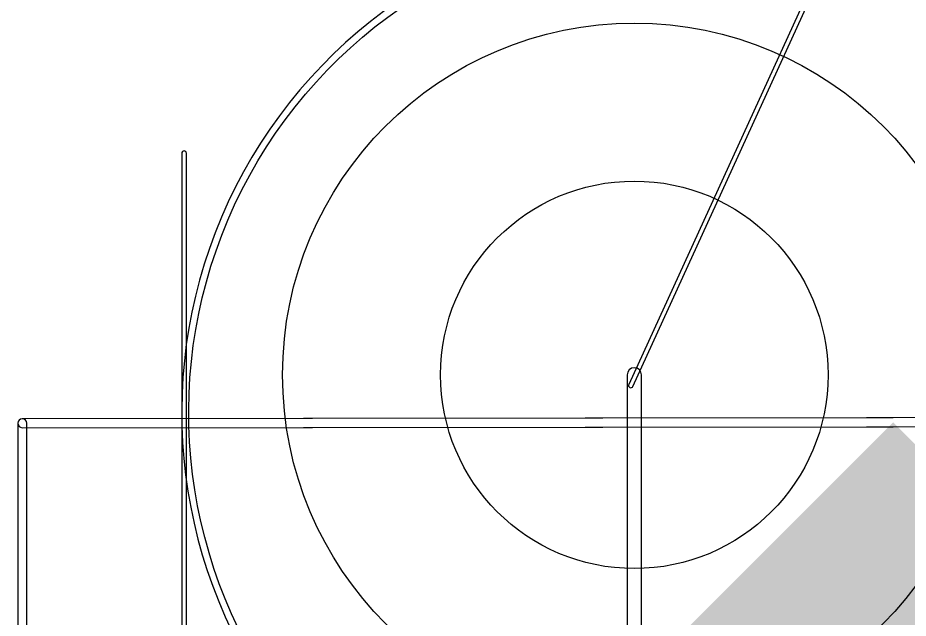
# Model space of a CAD drawing. Extents: x -21 to 88, y -12 to 76.
# Drawn here: x -6.93 to 18.39, y 27.58 to 44.65 of the extents above; entities that cross this region are included whole.
import ezdxf

# ---------------------------------------------------------------- set-up
doc = ezdxf.new("R2010")
doc.units = 0
for name, color, linetype in [('1', 22, 'CONTINUOUS'), ('16', 175, 'CONTINUOUS'), ('18', 82, 'CONTINUOUS'), ('20', 7, 'CONTINUOUS'), ('51', 253, 'CONTINUOUS')]:
    doc.layers.add(name, color=color, linetype=linetype)

# ---------------------------------------------------------------- blocks, each defined once
blk = doc.blocks.new('RECT')
blk.add_solid([(-0.5, -0.5), (0.5, -0.5), (-0.5, 0.5), (0.5, 0.5)])
blk = doc.blocks.new('ROUNDV')
blk.add_circle((0, 0), 0.5)

msp = doc.modelspace()

# ---------------------------------------------------------------- linework, layer by layer
at = {"layer": '1'}
for points in [[(57.1999, 33.327), (-6.8001, 33.252, 1), (-6.7999, 32.998), (57.2001, 33.073, 1)], [(-6.927, 33.125), (-6.927, -6.1, 1), (-6.673, -6.1), (-6.673, 33.125, 1)]]:
    msp.add_lwpolyline(points, format="xyb", close=True, dxfattribs=at)
at = {"layer": '16'}
for points in [[(10.3968, 34.5), (10.3968, 23.3, 1), (10.8032, 23.3), (10.8032, 34.5, 1)], [(-6.7999, 32.998), (84.0001, 33.098, 1), (83.9999, 33.352), (-6.8001, 33.252, 1)], [(-6.673, -6.1), (-6.673, 33.125, 1), (-6.927, 33.125), (-6.927, -6.1, 1)]]:
    msp.add_lwpolyline(points, format="xyb", close=True, dxfattribs=at)
at = {"layer": '20'}
msp.add_lwpolyline([(23.8152, 40.847, 1), (23.9848, 40.953, 1.0148), (0.1168, 25.5445, 1), (0.2832, 25.6555, -1.0148)], format="xyb", close=True, dxfattribs=at)
at = {"layer": '51'}
for points in [[(10.5591, 34.173), (29.8092, 76.2645, 1), (29.691, 76.3186), (10.4409, 34.227, 1)], [(-2.265, 40.8), (-2.265, -11.4924, 1), (-2.135, -11.4924), (-2.135, 40.8, 1)]]:
    msp.add_lwpolyline(points, format="xyb", close=True, dxfattribs=at)

# ---------------------------------------------------------------- block references
at = {"layer": '18'}
for xscale, yscale in [(20, 20), (20, 20), (11.016, 11.016), (11.016, 11.016)]:
    msp.add_blockref('ROUNDV', (10.6, 34.5), dxfattribs=dict(at, xscale=xscale, yscale=yscale))
at = {"layer": '51', "xscale": 24, "yscale": 18, "rotation": 45}
msp.add_blockref('RECT', (15.8364, 18.3026), dxfattribs=at)

doc.saveas('drawing.dxf')
